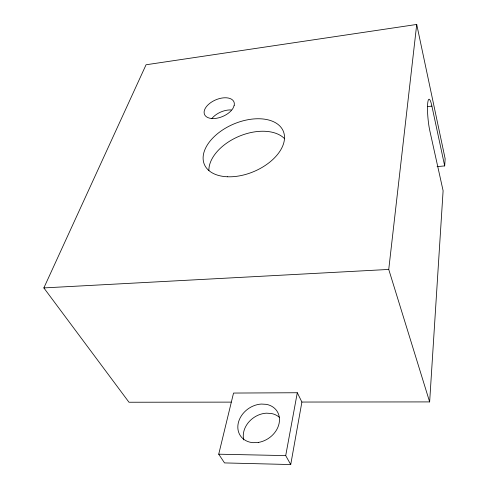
<?xml version="1.0" encoding="UTF-8"?>
<svg xmlns="http://www.w3.org/2000/svg" width="489" height="489" viewBox="0 0 489 489"><rect width="100%" height="100%" fill="white"/><g stroke="black" fill="none" stroke-linecap="round" stroke-linejoin="round"><path stroke-width="0.73" d="M301.896 402.05L290.729 464.55L224.518 462.918L218.724 454.195L233.534 393.058L297.3 392.74L301.896 402.05L429.642 401.909L443.107 190.734L429.825 130.777A19.12 2.824 84.7 0 1 427.661 103.723A19.12 2.824 84.7 0 1 431.897 106.113L444.684 165.912L437.093 166.615M444.684 165.912L445.143 158.729L416.72 24.45L146.064 64.768L43.857 287.917L128.98 402.239L231.205 402.123M429.642 401.909L388.743 269.439L416.72 24.45M290.729 464.55L285.71 455.607L297.3 392.74M427.404 106.633L431.897 106.113M43.857 287.917L388.743 269.439M218.724 454.195L285.71 455.607M208.882 170.637A42.256 25.972 -22.9 0 1 239.103 136.29A42.256 25.972 -22.9 0 1 284.671 138.79M211.743 118.717A15.795 9.071 -23.2 0 1 231.26 109.946M243.736 439.898A21.773 17.897 -35 0 1 266.401 413.174L271.322 413.486A21.773 17.897 -35 0 1 279.555 417.496M234.152 105.538L233.076 108.142A15.996 9.004 -23.2 0 1 207.843 117.58A15.996 9.004 -23.2 0 1 215.044 100.166A15.996 9.004 -23.2 0 1 234.152 105.538M258.308 442.447L253.051 442.679A22.066 17.946 -34.5 0 1 238.241 423.199A22.066 17.946 -34.5 0 1 261.352 404.055L266.322 404.348A22.066 17.946 -34.5 0 1 279.085 423.48A22.066 17.946 -34.5 0 1 258.308 442.447M227.434 176.773A42.818 25.807 -22.9 0 0 284.274 134.597A42.818 25.807 -22.9 0 0 219.738 131.969A42.818 25.807 -22.9 0 0 227.434 176.773"/></g></svg>
